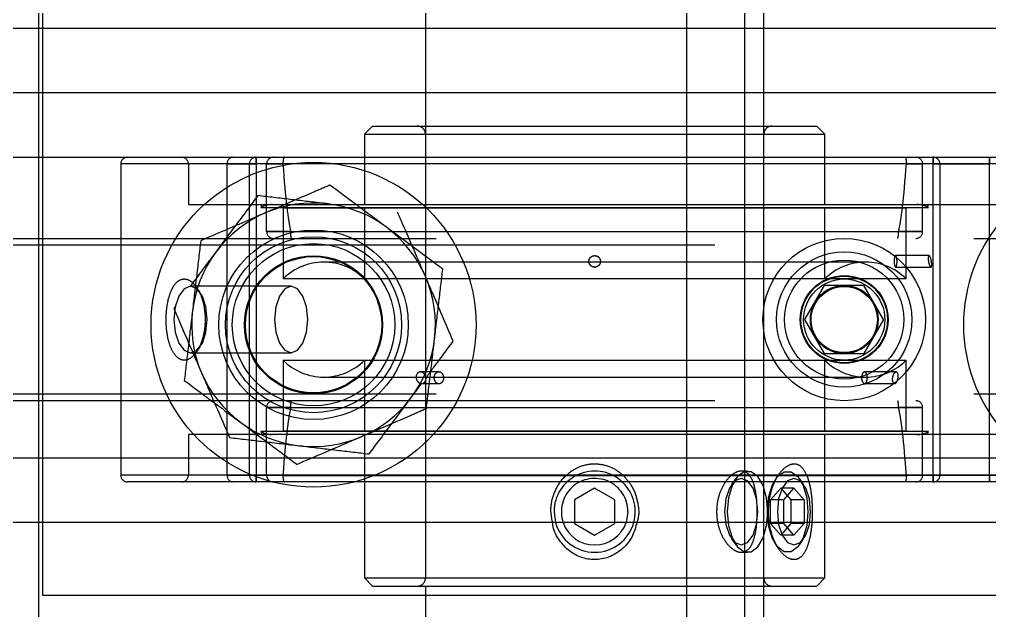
# Model space of a CAD drawing. Header units: metres. Extents: x 0 to 21025, y 0 to 14850.
# Drawn here: x 2041.1 to 2112.7, y 9002 to 9045.7 of the extents above; entities that cross this region are included whole.
import ezdxf

# ---------------------------------------------------------------- set-up
doc = ezdxf.new("R2010")
doc.units = ezdxf.units.M
doc.header["$LTSCALE"] = 25
doc.linetypes.add('HIDDEN2', pattern=[4.7625, 3.175, -1.5875])
for name, color, linetype in [('SL1', 8, 'Continuous'), ('SL4', 4, 'Continuous'), ('ST1', 7, 'HIDDEN2')]:
    doc.layers.add(name, color=color, linetype=linetype)

msp = doc.modelspace()

# ---------------------------------------------------------------- linework, layer by layer
at = {"layer": 'SL1'}
for p, q in [((2094.667, 8531.202), (2094.667, 9454.163)), ((2090.367, 8525.624), (2090.367, 9448.585)), ((2042.517, 9008.519), (2042.517, 9374.249)), ((2042.517, 8985.321), (2042.517, 9008.519))]:
    msp.add_line(p, q, dxfattribs=at)
at = {"layer": 'SL4'}
for p, q in [((2251.996, 9045.026), (1961.996, 9045.026)), ((2248.996, 9040.269), (1957.238, 9040.269)), ((2215.019, 9035.506), (1988.496, 9035.506)), ((2099.097, 9023.519), (2100.547, 9026.029)), ((2103.445, 9026.029), (2100.547, 9026.029)), ((2104.894, 9023.519), (2103.445, 9026.029)), ((2100.547, 9021.009), (2099.097, 9023.519)), ((2104.894, 9023.519), (2103.445, 9021.009)), ((2100.547, 9021.009), (2103.445, 9021.009)), ((2248.996, 9013.276), (1957.238, 9013.276)), ((2248.821, 9008.519), (1961.996, 9008.519)), ((2042.802, 9003.134), (2042.802, 9008.519)), ((2066.564, 9008.519), (2066.564, 9004.419)), ((2082.064, 9008.519), (2082.064, 9008.453)), ((2082.064, 9008.453), (2083.564, 9007.587)), ((2083.564, 9007.587), (2085.064, 9008.453)), ((2085.064, 9008.453), (2085.064, 9008.519)), ((2100.564, 9004.419), (2100.564, 9008.519)), ((2066.564, 9004.419), (2067.164, 9003.819)), ((2066.564, 9004.419), (2100.564, 9004.419)), ((2099.964, 9003.819), (2100.564, 9004.419)), ((2067.164, 9003.819), (2099.964, 9003.819)), ((2071.064, 9003.819), (2071.064, 9000.884)), ((2096.064, 9000.884), (2096.064, 9003.819)), ((2071.064, 9003.134), (2042.802, 9003.134)), ((2142.802, 9003.134), (2096.064, 9003.134))]:
    msp.add_line(p, q, dxfattribs=at)
for radius in [6, 5, 4.4]:
    msp.add_circle((2101.996, 9023.519), radius, dxfattribs=at)
for centre, radius, start, end in [((2101.996, 9023.519), 2.51, 90, 150), ((2101.996, 9023.519), 2.51, 30, 90), ((2101.996, 9023.519), 2.51, 150, 210), ((2101.996, 9023.519), 2.51, 330, 30), ((2101.996, 9023.519), 2.51, 210, 270), ((2101.996, 9023.519), 2.51, 270, 330), ((2083.564, 9009.319), 3, 195.46601, 344.53399), ((2083.564, 9009.319), 2.459, 198.98791, 341.01209)]:
    msp.add_arc(centre, radius, start, end, dxfattribs=at)
msp.add_open_spline([(2086.675, 9008.519), (2086.593, 9008.193), (2086.409, 9007.459), (2085.668, 9006.54), (2084.662, 9005.911), (2083.572, 9005.716), (2082.559, 9005.897), (2081.661, 9006.388), (2080.946, 9007.171), (2080.517, 9007.926), (2080.467, 9008.413), (2080.456, 9008.519)], degree=3, knots=[0, 0, 0, 0, 0.111202, 0.25077, 0.382599, 0.501592, 0.61112, 0.720329, 0.837079, 0.964836, 1, 1, 1, 1], dxfattribs=at)
at = {"layer": 'ST1'}
for p, q in [((2042.802, 9008.519), (2042.802, 9153.134)), ((2071.064, 9095.384), (2071.064, 9003.819)), ((2096.064, 9003.819), (2096.064, 9095.384)), ((2248.996, 9045.026), (1961.996, 9045.026)), ((2067.164, 9037.819), (2066.564, 9037.219)), ((2067.164, 9037.819), (2099.964, 9037.819)), ((2100.564, 9037.219), (2099.964, 9037.819)), ((2066.564, 9037.219), (2100.564, 9037.219)), ((2066.564, 9037.219), (2066.564, 9032.019)), ((2071.064, 9037.219), (2071.064, 9004.419)), ((2096.064, 9004.419), (2096.064, 9037.219)), ((2100.564, 9032.019), (2100.564, 9037.219)), ((2251.996, 9035.506), (1951.996, 9035.506)), ((2049.064, 9035.519), (2056.812, 9035.519)), ((2056.812, 9035.519), (2058.564, 9035.519)), ((2058.564, 9035.519), (2058.564, 9035.019)), ((2058.564, 9035.519), (2059.839, 9035.519)), ((2058.564, 9035.019), (2058.564, 9035.519)), ((2059.839, 9035.519), (2060.657, 9035.519)), ((2060.657, 9035.519), (2106.472, 9035.519)), ((2106.472, 9035.519), (2107.289, 9035.519)), ((2107.289, 9035.519), (2108.564, 9035.519)), ((2108.564, 9035.519), (2108.564, 9035.019)), ((2108.564, 9035.519), (2112.714, 9035.519)), ((2108.564, 9035.019), (2108.564, 9035.519)), ((2112.714, 9035.519), (2112.714, 9035.019)), ((2112.714, 9035.519), (2145.064, 9035.519)), ((2112.714, 9035.019), (2112.714, 9035.519)), ((2048.564, 9035.019), (2048.564, 9012.019)), ((2056.425, 9035.019), (2048.613, 9035.019)), ((2113.564, 9035.019), (2053.564, 9035.019)), ((2053.564, 9035.019), (2053.564, 9032.019)), ((2058.064, 9035.019), (2056.425, 9035.019)), ((2056.425, 9012.019), (2056.425, 9035.019)), ((2056.425, 9035.019), (2058.064, 9035.019)), ((2058.064, 9012.019), (2058.064, 9035.019)), ((2058.064, 9035.019), (2058.564, 9035.019)), ((2058.564, 9035.019), (2058.064, 9035.019)), ((2058.564, 9035.019), (2058.564, 9012.019)), ((2059.339, 9035.019), (2058.564, 9035.019)), ((2059.339, 9030.019), (2059.339, 9035.019)), ((2060.542, 9035.019), (2059.339, 9035.019)), ((2059.339, 9035.019), (2060.542, 9035.019)), ((2060.541, 9035.035), (2060.542, 9035.019)), ((2106.587, 9035.035), (2060.541, 9035.035)), ((2106.586, 9035.019), (2106.587, 9035.035)), ((2107.789, 9035.019), (2106.586, 9035.019)), ((2106.586, 9035.019), (2107.789, 9035.019)), ((2107.789, 9030.019), (2107.789, 9035.019)), ((2108.564, 9035.019), (2107.789, 9035.019)), ((2108.564, 9012.019), (2108.564, 9035.019)), ((2108.564, 9035.019), (2109.064, 9035.019)), ((2109.064, 9035.019), (2108.564, 9035.019)), ((2109.064, 9035.019), (2109.064, 9012.019)), ((2112.714, 9035.019), (2109.064, 9035.019)), ((2109.064, 9035.019), (2112.714, 9035.019)), ((2112.714, 9012.019), (2112.714, 9035.019)), ((2145.064, 9035.019), (2112.714, 9035.019)), ((2053.564, 9032.019), (2083.564, 9032.019)), ((2083.564, 9032.019), (2113.564, 9032.019)), ((2058.917, 9031.796), (2108.211, 9031.796)), ((2060.554, 9031.769), (2106.575, 9031.769)), ((2060.554, 9031.769), (2060.554, 9026.524)), ((2066.564, 9031.769), (2066.564, 9026.524)), ((2100.564, 9026.524), (2100.564, 9031.769)), ((2106.575, 9026.524), (2106.575, 9031.769)), ((2059.339, 9030.019), (2061.119, 9030.019)), ((2061.119, 9030.019), (2059.339, 9030.019)), ((2061.119, 9030.019), (2061.117, 9030.035)), ((2061.117, 9030.035), (2106.011, 9030.035)), ((2106.011, 9030.035), (2106.009, 9030.019)), ((2106.009, 9030.019), (2107.789, 9030.019)), ((2107.789, 9030.019), (2106.009, 9030.019)), ((1992.496, 9029.519), (2211.496, 9029.519)), ((2211.496, 9029.019), (1992.496, 9029.019)), ((2103.569, 9027.769), (2063.559, 9027.769)), ((2083.854, 9028.127), (2083.771, 9028.185)), ((2108.261, 9028.244), (2105.79, 9028.244)), ((2083.564, 9027.394), (2083.623, 9027.404)), ((2105.791, 9027.394), (2108.397, 9027.394)), ((2106.575, 9026.524), (2060.554, 9026.524)), ((2061.148, 9025.977), (2053.722, 9025.977)), ((2054.432, 9025.526), (2054.156, 9025.916)), ((2052.629, 9024.543), (2052.48, 9024.344)), ((2054.147, 9021.108), (2054.432, 9021.511)), ((2053.722, 9021.06), (2061.148, 9021.06)), ((2060.554, 9020.513), (2106.575, 9020.513)), ((2060.554, 9020.513), (2060.554, 9015.269)), ((2066.564, 9020.513), (2066.564, 9015.269)), ((2100.564, 9015.269), (2100.564, 9020.513)), ((2106.575, 9015.269), (2106.575, 9020.513)), ((2063.559, 9019.269), (2103.569, 9019.269)), ((2072.059, 9019.644), (2070.71, 9019.644)), ((2105.828, 9019.644), (2103.492, 9019.644)), ((2070.781, 9018.794), (2072.059, 9018.794)), ((2103.492, 9018.794), (2105.706, 9018.794)), ((1992.496, 9018.019), (2211.496, 9018.019)), ((2211.496, 9017.519), (1992.496, 9017.519)), ((2061.119, 9017.019), (2059.339, 9017.019)), ((2059.339, 9012.019), (2059.339, 9017.019)), ((2059.339, 9017.019), (2061.119, 9017.019)), ((2061.117, 9017.002), (2061.119, 9017.019)), ((2106.011, 9017.002), (2061.117, 9017.002)), ((2107.789, 9017.019), (2106.009, 9017.019)), ((2106.009, 9017.019), (2106.011, 9017.002)), ((2106.009, 9017.019), (2107.789, 9017.019)), ((2107.789, 9012.019), (2107.789, 9017.019)), ((2113.564, 9015.019), (2053.564, 9015.019)), ((2053.564, 9015.019), (2053.564, 9012.019)), ((2108.211, 9015.241), (2058.917, 9015.241)), ((2106.575, 9015.269), (2060.554, 9015.269)), ((2066.564, 9015.019), (2066.564, 9008.519)), ((2100.564, 9008.519), (2100.564, 9015.019)), ((2251.996, 9013.276), (1957.238, 9013.276)), ((2056.425, 9012.019), (2048.613, 9012.019)), ((2113.564, 9012.019), (2053.564, 9012.019)), ((2056.425, 9012.019), (2058.064, 9012.019)), ((2058.064, 9012.019), (2056.425, 9012.019)), ((2058.064, 9012.019), (2058.564, 9012.019)), ((2058.564, 9012.019), (2058.064, 9012.019)), ((2058.564, 9012.019), (2059.339, 9012.019)), ((2058.564, 9012.019), (2058.564, 9011.519)), ((2058.564, 9011.519), (2058.564, 9012.019)), ((2059.339, 9012.019), (2060.542, 9012.019)), ((2060.542, 9012.019), (2059.339, 9012.019)), ((2060.542, 9012.019), (2060.541, 9012.002)), ((2060.541, 9012.002), (2106.587, 9012.002)), ((2094.858, 9012.319), (2094.386, 9012.319)), ((2097.186, 9012.099), (2096.952, 9011.768)), ((2106.586, 9012.019), (2107.789, 9012.019)), ((2106.587, 9012.002), (2106.586, 9012.019)), ((2107.789, 9012.019), (2106.586, 9012.019)), ((2107.789, 9012.019), (2108.564, 9012.019)), ((2108.564, 9012.019), (2108.564, 9011.519)), ((2108.564, 9012.019), (2109.064, 9012.019)), ((2109.064, 9012.019), (2108.564, 9012.019)), ((2108.564, 9011.519), (2108.564, 9012.019)), ((2109.064, 9012.019), (2112.714, 9012.019)), ((2112.714, 9012.019), (2109.064, 9012.019)), ((2112.714, 9012.019), (2112.714, 9011.519)), ((2112.714, 9012.019), (2145.064, 9012.019)), ((2112.714, 9011.519), (2112.714, 9012.019)), ((2056.812, 9011.519), (2049.064, 9011.519)), ((2058.564, 9011.519), (2056.812, 9011.519)), ((2059.839, 9011.519), (2058.564, 9011.519)), ((2060.657, 9011.519), (2059.839, 9011.519)), ((2106.472, 9011.519), (2060.657, 9011.519)), ((2093.992, 9011.768), (2093.68, 9011.326)), ((2098.996, 9011.326), (2098.684, 9011.768)), ((2107.289, 9011.519), (2106.472, 9011.519)), ((2108.564, 9011.519), (2107.289, 9011.519)), ((2112.714, 9011.519), (2108.564, 9011.519)), ((2145.064, 9011.519), (2112.714, 9011.519)), ((2083.564, 9011.051), (2082.064, 9010.185)), ((2085.064, 9010.185), (2083.564, 9011.051)), ((2096.562, 9010.185), (2097.312, 9011.051)), ((2097.312, 9011.051), (2098.062, 9010.185)), ((2098.287, 9011.051), (2097.312, 9011.051)), ((2097.537, 9010.185), (2098.287, 9011.051)), ((2098.287, 9011.051), (2099.037, 9010.185)), ((2082.064, 9010.185), (2082.064, 9008.519)), ((2085.064, 9008.519), (2085.064, 9010.185)), ((2097.537, 9010.185), (2096.562, 9010.185)), ((2096.562, 9008.453), (2096.562, 9010.185)), ((2097.537, 9008.453), (2097.537, 9010.185)), ((2099.037, 9010.185), (2098.062, 9010.185)), ((2098.062, 9010.185), (2098.062, 9008.453)), ((2099.037, 9010.185), (2099.037, 9008.453)), ((2080.564, 9009.319), (2080.673, 9008.519)), ((2086.023, 9009.319), (2085.889, 9008.519)), ((2097.537, 9008.453), (2096.562, 9008.453)), ((2097.312, 9007.587), (2096.562, 9008.453)), ((2098.062, 9008.453), (2097.312, 9007.587)), ((2098.287, 9007.587), (2097.537, 9008.453)), ((2099.037, 9008.453), (2098.062, 9008.453)), ((2099.037, 9008.453), (2098.287, 9007.587)), ((2098.287, 9007.587), (2097.312, 9007.587)), ((2093.68, 9007.311), (2093.992, 9006.869)), ((2096.952, 9006.869), (2097.188, 9006.535)), ((2098.684, 9006.869), (2098.996, 9007.311)), ((2094.382, 9006.319), (2094.858, 9006.319)), ((2096.064, 9003.134), (2071.064, 9003.134))]:
    msp.add_line(p, q, dxfattribs=at)
at = {"layer": 'ST1', "flags": 128}
for points in [[(2053.722, 9021.06), (2054.192, 9021.247), (2054.591, 9021.78), (2054.858, 9022.578), (2054.951, 9023.519), (2054.858, 9024.459), (2054.591, 9025.257), (2054.192, 9025.79), (2053.722, 9025.977), (2053.252, 9025.79), (2052.853, 9025.257), (2052.586, 9024.459), (2052.493, 9023.519), (2052.586, 9022.578), (2052.853, 9021.78), (2053.252, 9021.247), (2053.722, 9021.06)], [(2062.378, 9023.519), (2062.284, 9024.459), (2062.018, 9025.257), (2061.619, 9025.79), (2061.148, 9025.977), (2060.678, 9025.79), (2060.279, 9025.257), (2060.013, 9024.459), (2059.919, 9023.519), (2060.013, 9022.578), (2060.279, 9021.78), (2060.678, 9021.247), (2061.148, 9021.06), (2061.619, 9021.247), (2062.018, 9021.78), (2062.284, 9022.578), (2062.378, 9023.519)], [(2096.358, 9009.319), (2096.268, 9010.345), (2096.007, 9011.247), (2095.608, 9011.917), (2095.119, 9012.273), (2094.598, 9012.273), (2094.108, 9011.917), (2093.709, 9011.247), (2093.449, 9010.345), (2093.358, 9009.319), (2093.449, 9008.293), (2093.709, 9007.39), (2094.108, 9006.721), (2094.598, 9006.364), (2095.119, 9006.364), (2095.608, 9006.721), (2096.007, 9007.39), (2096.268, 9008.293), (2096.358, 9009.319)], [(2099.318, 9009.319), (2099.227, 9008.293), (2098.967, 9007.39), (2098.568, 9006.721), (2098.078, 9006.364), (2097.557, 9006.364), (2097.068, 9006.721), (2096.669, 9007.39), (2096.408, 9008.293), (2096.318, 9009.319), (2096.408, 9010.345), (2096.669, 9011.247), (2097.068, 9011.917), (2097.557, 9012.273), (2098.078, 9012.273), (2098.568, 9011.917), (2098.967, 9011.247), (2099.227, 9010.345), (2099.318, 9009.319)], [(2093.16, 9009.319), (2093.254, 9008.378), (2093.52, 9007.58), (2093.919, 9007.047), (2094.389, 9006.86), (2094.86, 9007.047), (2095.259, 9007.58), (2095.525, 9008.378), (2095.619, 9009.319), (2095.525, 9010.259), (2095.259, 9011.057), (2094.86, 9011.59), (2094.389, 9011.777), (2093.919, 9011.59), (2093.52, 9011.057), (2093.254, 9010.259), (2093.16, 9009.319)], [(2097.057, 9009.319), (2097.151, 9008.378), (2097.417, 9007.58), (2097.816, 9007.047), (2098.287, 9006.86), (2098.757, 9007.047), (2099.156, 9007.58), (2099.422, 9008.378), (2099.516, 9009.319), (2099.422, 9010.259), (2099.156, 9011.057), (2098.757, 9011.59), (2098.287, 9011.777), (2097.816, 9011.59), (2097.417, 9011.057), (2097.151, 9010.259), (2097.057, 9009.319)]]:
    msp.add_lwpolyline(points, dxfattribs=at)
at = {"layer": 'ST1'}
for centre, radius in [((2062.802, 9023.134), 12), ((2062.802, 9023.134), 7), ((2062.802, 9023.134), 6.5), ((2062.802, 9023.134), 6), ((2062.802, 9023.134), 5.1), ((2062.802, 9023.134), 5.036), ((2101.996, 9023.519), 4.4), ((2101.996, 9023.519), 3.25), ((2101.996, 9023.519), 3.25), ((2101.996, 9023.519), 3.2), ((2101.996, 9023.519), 3), ((2101.996, 9023.519), 2.5), ((2101.996, 9023.519), 2.446)]:
    msp.add_circle(centre, radius, dxfattribs=at)
for centre, radius, start, end in [((2070.464, 9037.219), 0.6, 0, 90), ((2096.664, 9037.219), 0.6, 90, 180), ((2049.064, 9035.019), 0.5, 90, 180), ((2053.064, 9035.019), 0.5, 0, 90), ((2056.877, 9035.068), 0.455, 98.12626, 186.29276), ((2058.564, 9035.019), 0.5, 90, 180), ((2059.839, 9035.019), 0.5, 90, 180), ((2107.289, 9035.019), 0.5, 0, 90), ((2108.564, 9035.019), 0.5, 0, 90), ((2122.802, 9023.134), 12, 15.42126, 254.73852), ((2062.802, 9023.134), 9, 83.31178, 143.31178), ((2059.758, 9030.319), 1.7, 90, 119.64451), ((2083.564, 9023.519), 26, 160.91788, 161.43593), ((2062.802, 9023.134), 9, 23.31178, 83.31178), ((2107.37, 9030.319), 1.7, 60.35549, 90), ((2083.564, 9023.519), 26, 18.56407, 19.08212), ((2059.839, 9030.019), 0.5, 180, 270), ((2107.289, 9030.019), 0.5, 270, 0), ((2062.802, 9023.134), 9, 143.31178, 203.31178), ((2063.559, 9023.519), 4.25, 90, 135), ((2063.559, 9023.519), 4.25, 45, 90), ((2103.569, 9023.519), 4.25, 90, 135), ((2103.569, 9023.519), 4.25, 45, 90), ((2062.802, 9023.134), 9, 323.31178, 23.31178), ((2063.559, 9023.519), 4.25, 225, 270), ((2063.559, 9023.519), 4.25, 270, 315), ((2103.569, 9023.519), 4.25, 225, 270), ((2103.569, 9023.519), 4.25, 270, 315), ((2062.802, 9023.134), 9, 203.31178, 263.31178), ((2062.802, 9023.134), 9, 263.31178, 323.31178), ((2059.839, 9017.019), 0.5, 90, 180), ((2107.289, 9017.019), 0.5, 0, 90), ((2083.564, 9023.519), 26, 198.56407, 199.08212), ((2059.758, 9016.719), 1.7, 240.35549, 270), ((2107.37, 9016.719), 1.7, 270, 299.64451), ((2083.564, 9023.519), 26, 340.91788, 341.43593), ((2049.064, 9012.019), 0.5, 180, 270), ((2053.064, 9012.019), 0.5, 270, 0), ((2056.877, 9011.969), 0.455, 173.70724, 261.87374), ((2058.564, 9012.019), 0.5, 180, 270), ((2059.839, 9012.019), 0.5, 180, 270), ((2083.564, 9009.319), 3, 344.53399, 180), ((2107.289, 9012.019), 0.5, 270, 0), ((2108.564, 9012.019), 0.5, 270, 0), ((2083.564, 9009.319), 2.459, 0, 198.98791), ((2070.464, 9004.419), 0.6, 270, 0), ((2096.664, 9004.419), 0.6, 180, 270)]:
    msp.add_arc(centre, radius, start, end, dxfattribs=at)
for centre, start_param, end_param in [((2061.379, 9091.961), 2.718733, 3.012905), ((2105.749, 9091.961), 3.27028, 3.564453), ((2061.379, 8955.076), 0.128688, 0.42286), ((2105.749, 8955.076), 5.860325, 6.154498)]:
    msp.add_ellipse(centre, major_axis=(0, 62.443), ratio=0.03267, start_param=start_param, end_param=end_param, dxfattribs=at)
for points, knots in [([(2060.657, 9035.519), (2060.656, 9035.519), (2060.647, 9035.518), (2060.625, 9035.508), (2060.594, 9035.454), (2060.565, 9035.345), (2060.546, 9035.2), (2060.543, 9035.09), (2060.541, 9035.035)], [0, 0, 0, 0, 0.00841, 0.140315, 0.359805, 0.574575, 0.787251, 1, 1, 1, 1]), ([(2106.472, 9035.519), (2106.472, 9035.519), (2106.481, 9035.518), (2106.503, 9035.508), (2106.535, 9035.454), (2106.563, 9035.345), (2106.582, 9035.2), (2106.585, 9035.09), (2106.587, 9035.035)], [0, 0, 0, 0, 0.00841, 0.140315, 0.359805, 0.574575, 0.787251, 1, 1, 1, 1]), ([(2064.012, 9033.455), (2063.611, 9033.283), (2062.056, 9032.612), (2060.44, 9031.916), (2059.24, 9031.399)], [0, 0, 0, 0, 0.257551, 1, 1, 1, 1]), ([(2068.179, 9030.351), (2068.08, 9030.424), (2067.332, 9030.982), (2065.922, 9032.032), (2064.653, 9032.978), (2064.012, 9033.455)], [0, 0, 0, 0, 0.07009, 0.530784, 1, 1, 1, 1]), ([(2058.689, 9032.678), (2058.185, 9032.001), (2057.167, 9030.635), (2056.115, 9029.223), (2055.585, 9028.511)], [0, 0, 0, 0, 0.495458, 1, 1, 1, 1]), ([(2063.85, 9032.072), (2063.728, 9032.087), (2062.801, 9032.195), (2061.055, 9032.4), (2059.482, 9032.584), (2058.689, 9032.678)], [0, 0, 0, 0, 0.07009, 0.530784, 1, 1, 1, 1]), ([(2059.24, 9031.399), (2058.806, 9031.212), (2057.191, 9030.516), (2055.618, 9029.838), (2054.468, 9029.343)], [0, 0, 0, 0, 0.268634, 1, 1, 1, 1]), ([(2071.067, 9026.695), (2070.508, 9027.993), (2069.811, 9029.609), (2069.142, 9031.162), (2069.011, 9031.467)], [0, 0, 0, 0, 0.803647, 1, 1, 1, 1]), ([(2061.185, 9029.519), (2061.176, 9029.526), (2061.159, 9029.54), (2061.138, 9029.655), (2061.123, 9029.821), (2061.121, 9029.953), (2061.119, 9030.019)], [0, 0, 0, 0, 0.25, 0.5, 0.75, 1, 1, 1, 1]), ([(2072.346, 9027.246), (2071.669, 9027.75), (2070.303, 9028.768), (2068.891, 9029.82), (2068.179, 9030.351)], [0, 0, 0, 0, 0.495458, 1, 1, 1, 1]), ([(2105.944, 9029.519), (2105.952, 9029.526), (2105.969, 9029.54), (2105.99, 9029.655), (2106.006, 9029.821), (2106.008, 9029.953), (2106.009, 9030.019)], [0, 0, 0, 0, 0.25, 0.5, 0.75, 1, 1, 1, 1]), ([(2054.468, 9029.343), (2054.37, 9028.504), (2054.171, 9026.813), (2053.966, 9025.064), (2053.863, 9024.182)], [0, 0, 0, 0, 0.495458, 1, 1, 1, 1]), ([(2055.585, 9028.511), (2055.511, 9028.412), (2054.954, 9027.664), (2054.311, 9026.802), (2053.763, 9026.066), (2053.685, 9025.961)], [0, 0, 0, 0, 0.115411, 0.8739951, 1, 1, 1, 1]), ([(2083.799, 9028.173), (2083.757, 9028.195), (2083.673, 9028.24), (2083.528, 9028.25), (2083.389, 9028.215), (2083.269, 9028.135), (2083.181, 9028.021), (2083.136, 9027.883), (2083.139, 9027.737), (2083.19, 9027.599), (2083.286, 9027.487), (2083.412, 9027.413), (2083.555, 9027.386), (2083.697, 9027.407), (2083.825, 9027.473), (2083.924, 9027.577), (2083.983, 9027.709), (2083.996, 9027.855), (2083.959, 9027.997), (2083.887, 9028.106), (2083.823, 9028.154), (2083.799, 9028.173)], [0, 0, 0, 0, 0.052844, 0.1057, 0.158311, 0.211029, 0.264269, 0.318229, 0.372799, 0.427598, 0.482131, 0.536024, 0.589192, 0.641877, 0.694517, 0.747562, 0.801289, 0.855692, 0.910468, 0.96514, 1, 1, 1, 1]), ([(2105.791, 9027.394), (2105.778, 9027.398), (2105.753, 9027.408), (2105.719, 9027.481), (2105.693, 9027.589), (2105.677, 9027.724), (2105.675, 9027.869), (2105.687, 9028.008), (2105.71, 9028.126), (2105.742, 9028.21), (2105.779, 9028.249), (2105.816, 9028.24), (2105.85, 9028.183), (2105.876, 9028.086), (2105.893, 9027.958), (2105.899, 9027.814), (2105.892, 9027.671), (2105.875, 9027.544), (2105.848, 9027.449), (2105.818, 9027.4), (2105.798, 9027.395), (2105.791, 9027.394)], [0, 0, 0, 0, 0.053682, 0.107365, 0.161053, 0.214745, 0.26843, 0.322109, 0.375792, 0.429482, 0.483172, 0.536855, 0.590534, 0.644219, 0.697911, 0.751599, 0.805279, 0.85896, 0.912648, 0.96634, 1, 1, 1, 1]), ([(2108.2, 9028.093), (2108.204, 9028.126), (2108.211, 9028.193), (2108.238, 9028.243), (2108.275, 9028.248), (2108.317, 9028.204), (2108.361, 9028.119), (2108.401, 9028), (2108.434, 9027.859), (2108.455, 9027.713), (2108.461, 9027.578), (2108.452, 9027.472), (2108.429, 9027.405), (2108.395, 9027.386), (2108.354, 9027.415), (2108.31, 9027.488), (2108.268, 9027.597), (2108.233, 9027.733), (2108.208, 9027.879), (2108.198, 9028.004), (2108.2, 9028.068), (2108.2, 9028.093)], [0, 0, 0, 0, 0.053327, 0.106675, 0.159562, 0.212158, 0.264937, 0.31829, 0.372366, 0.427006, 0.481794, 0.536241, 0.590011, 0.643076, 0.69572, 0.748399, 0.801543, 0.85539, 0.909882, 0.964677, 1, 1, 1, 1]), ([(2071.74, 9022.085), (2071.755, 9022.208), (2071.863, 9023.134), (2072.068, 9024.881), (2072.253, 9026.453), (2072.346, 9027.246)], [0, 0, 0, 0, 0.07009, 0.530784, 1, 1, 1, 1]), ([(2052.274, 9025.611), (2052.194, 9025.381), (2052.021, 9024.886), (2051.904, 9023.928), (2051.917, 9022.885), (2052.082, 9021.899), (2052.385, 9021.109), (2052.798, 9020.616), (2053.271, 9020.464), (2053.754, 9020.643), (2054.198, 9021.119), (2054.556, 9021.851), (2054.779, 9022.782), (2054.822, 9023.819), (2054.666, 9024.839), (2054.333, 9025.704), (2053.88, 9026.3), (2053.383, 9026.562), (2052.91, 9026.483), (2052.531, 9026.14), (2052.351, 9025.77), (2052.274, 9025.611)], [0, 0, 0, 0, 0.047292, 0.102091, 0.158296, 0.214989, 0.271005, 0.325251, 0.37727, 0.427786, 0.478331, 0.530322, 0.584384, 0.640206, 0.696866, 0.753228, 0.808134, 0.860843, 0.911693, 0.962052, 1, 1, 1, 1]), ([(2073.123, 9021.923), (2072.594, 9023.151), (2071.916, 9024.725), (2071.22, 9026.339), (2071.067, 9026.695)], [0, 0, 0, 0, 0.779636, 1, 1, 1, 1]), ([(2052.48, 9024.344), (2052.611, 9024.039), (2053.281, 9022.486), (2053.977, 9020.87), (2054.536, 9019.572)], [0, 0, 0, 0, 0.196353, 1, 1, 1, 1]), ([(2053.863, 9024.182), (2053.849, 9024.059), (2053.74, 9023.133), (2053.535, 9021.386), (2053.351, 9019.814), (2053.258, 9019.021)], [0, 0, 0, 0, 0.07009, 0.530784, 1, 1, 1, 1]), ([(2071.108, 9019.218), (2071.3, 9019.477), (2071.985, 9020.395), (2072.647, 9021.284), (2073.123, 9021.923)], [0, 0, 0, 0, 0.28131, 1, 1, 1, 1]), ([(2071.135, 9016.925), (2071.234, 9017.763), (2071.432, 9019.454), (2071.637, 9021.203), (2071.74, 9022.085)], [0, 0, 0, 0, 0.495458, 1, 1, 1, 1]), ([(2053.258, 9019.021), (2053.934, 9018.517), (2055.3, 9017.499), (2056.712, 9016.447), (2057.425, 9015.916)], [0, 0, 0, 0, 0.495458, 1, 1, 1, 1]), ([(2054.536, 9019.572), (2054.69, 9019.216), (2055.385, 9017.602), (2056.064, 9016.027), (2056.593, 9014.8)], [0, 0, 0, 0, 0.2203639, 1, 1, 1, 1]), ([(2071.105, 9019.275), (2071.111, 9019.226), (2071.121, 9019.129), (2071.083, 9018.992), (2071.009, 9018.881), (2070.904, 9018.81), (2070.782, 9018.786), (2070.657, 9018.809), (2070.542, 9018.878), (2070.449, 9018.984), (2070.389, 9019.117), (2070.368, 9019.263), (2070.39, 9019.405), (2070.454, 9019.525), (2070.551, 9019.61), (2070.669, 9019.649), (2070.794, 9019.64), (2070.914, 9019.585), (2071.014, 9019.489), (2071.078, 9019.379), (2071.098, 9019.304), (2071.105, 9019.275)], [0, 0, 0, 0, 0.054736, 0.109478, 0.16399, 0.217847, 0.270979, 0.323642, 0.376288, 0.429367, 0.483144, 0.537587, 0.592374, 0.64702, 0.701097, 0.754439, 0.80721, 0.859817, 0.912724, 0.966267, 1, 1, 1, 1]), ([(2072.059, 9018.794), (2072.018, 9018.798), (2071.935, 9018.808), (2071.825, 9018.881), (2071.742, 9018.989), (2071.695, 9019.124), (2071.688, 9019.269), (2071.723, 9019.408), (2071.796, 9019.526), (2071.899, 9019.61), (2072.019, 9019.649), (2072.145, 9019.64), (2072.262, 9019.583), (2072.356, 9019.486), (2072.416, 9019.358), (2072.436, 9019.214), (2072.413, 9019.071), (2072.351, 9018.944), (2072.255, 9018.849), (2072.152, 9018.8), (2072.085, 9018.795), (2072.059, 9018.794)], [0, 0, 0, 0, 0.053682, 0.107365, 0.161053, 0.214745, 0.26843, 0.322109, 0.375792, 0.429482, 0.483172, 0.536855, 0.590534, 0.644219, 0.697911, 0.751599, 0.805279, 0.85896, 0.912648, 0.96634, 1, 1, 1, 1]), ([(2103.492, 9018.794), (2103.468, 9018.798), (2103.42, 9018.808), (2103.355, 9018.881), (2103.306, 9018.989), (2103.277, 9019.124), (2103.273, 9019.269), (2103.294, 9019.408), (2103.338, 9019.526), (2103.398, 9019.61), (2103.469, 9019.649), (2103.541, 9019.64), (2103.608, 9019.583), (2103.66, 9019.486), (2103.694, 9019.358), (2103.705, 9019.214), (2103.692, 9019.071), (2103.657, 9018.944), (2103.604, 9018.849), (2103.545, 9018.8), (2103.507, 9018.795), (2103.492, 9018.794)], [0, 0, 0, 0, 0.0536825, 0.1073648, 0.1610528, 0.2147445, 0.2684301, 0.3221091, 0.3757915, 0.4294819, 0.4831724, 0.536855, 0.590534, 0.6442193, 0.6979111, 0.7515992, 0.8052795, 0.8589598, 0.912648, 0.9663397, 1, 1, 1, 1]), ([(2105.718, 9019.589), (2105.742, 9019.608), (2105.791, 9019.647), (2105.863, 9019.646), (2105.925, 9019.601), (2105.969, 9019.513), (2105.991, 9019.393), (2105.988, 9019.252), (2105.96, 9019.106), (2105.91, 9018.972), (2105.843, 9018.867), (2105.768, 9018.803), (2105.694, 9018.786), (2105.628, 9018.817), (2105.578, 9018.893), (2105.548, 9019.004), (2105.543, 9019.14), (2105.564, 9019.287), (2105.608, 9019.426), (2105.662, 9019.529), (2105.702, 9019.572), (2105.718, 9019.589)], [0, 0, 0, 0, 0.052764, 0.105537, 0.158138, 0.210944, 0.264331, 0.318437, 0.373091, 0.427875, 0.482301, 0.536036, 0.589068, 0.641695, 0.694383, 0.747562, 0.801454, 0.85598, 0.910778, 0.965356, 1, 1, 1, 1]), ([(2070.019, 9017.756), (2070.092, 9017.855), (2070.352, 9018.203), (2070.609, 9018.549), (2070.793, 9018.796)], [0, 0, 0, 0, 0.284044, 1, 1, 1, 1]), ([(2066.914, 9013.59), (2067.418, 9014.266), (2068.436, 9015.632), (2069.488, 9017.044), (2070.019, 9017.756)], [0, 0, 0, 0, 0.495458, 1, 1, 1, 1]), ([(2061.119, 9017.019), (2061.12, 9017.084), (2061.123, 9017.215), (2061.138, 9017.38), (2061.159, 9017.496), (2061.176, 9017.511), (2061.184, 9017.519)], [0, 0, 0, 0, 0.25, 0.5, 0.75, 1, 1, 1, 1]), ([(2071.135, 9016.925), (2070.735, 9016.752), (2069.179, 9016.082), (2067.563, 9015.385), (2066.363, 9014.868)], [0, 0, 0, 0, 0.2575513, 1, 1, 1, 1]), ([(2106.009, 9017.019), (2106.008, 9017.084), (2106.006, 9017.215), (2105.991, 9017.38), (2105.969, 9017.496), (2105.953, 9017.511), (2105.944, 9017.519)], [0, 0, 0, 0, 0.25, 0.5, 0.75, 1, 1, 1, 1]), ([(2057.425, 9015.916), (2057.523, 9015.843), (2058.271, 9015.286), (2059.681, 9014.235), (2060.951, 9013.289), (2061.591, 9012.812)], [0, 0, 0, 0, 0.07009, 0.530784, 1, 1, 1, 1]), ([(2056.593, 9014.8), (2057.431, 9014.702), (2059.122, 9014.503), (2060.871, 9014.298), (2061.753, 9014.195)], [0, 0, 0, 0, 0.495458, 1, 1, 1, 1]), ([(2066.363, 9014.868), (2065.929, 9014.681), (2064.314, 9013.985), (2062.741, 9013.308), (2061.591, 9012.812)], [0, 0, 0, 0, 0.2686336, 1, 1, 1, 1]), ([(2061.753, 9014.195), (2061.876, 9014.18), (2062.802, 9014.072), (2064.549, 9013.867), (2066.121, 9013.683), (2066.914, 9013.59)], [0, 0, 0, 0, 0.07009, 0.530784, 1, 1, 1, 1]), ([(2080.456, 9008.519), (2080.397, 9008.82), (2080.259, 9009.538), (2080.518, 9010.694), (2081.15, 9011.788), (2082.099, 9012.557), (2083.183, 9012.901), (2084.23, 9012.838), (2085.099, 9012.491), (2085.538, 9012.109), (2085.733, 9011.94)], [0, 0, 0, 0, 0.107244, 0.255886, 0.404271, 0.546974, 0.677281, 0.795275, 0.909449, 1, 1, 1, 1]), ([(2098.013, 9012.811), (2097.829, 9012.711), (2097.467, 9012.515), (2096.969, 9011.814), (2096.579, 9010.878), (2096.371, 9009.709), (2096.421, 9008.445), (2096.743, 9007.263), (2097.267, 9006.344), (2097.867, 9005.823), (2098.42, 9005.729), (2098.875, 9005.991), (2099.228, 9006.556), (2099.483, 9007.405), (2099.627, 9008.505), (2099.649, 9009.754), (2099.534, 9010.986), (2099.27, 9012.016), (2098.861, 9012.68), (2098.411, 9012.903), (2098.119, 9012.836), (2098.013, 9012.811)], [0, 0, 0, 0, 0.04953, 0.097263, 0.149461, 0.206091, 0.265343, 0.325187, 0.383771, 0.43836, 0.487481, 0.533462, 0.580261, 0.63082, 0.686048, 0.74465, 0.804481, 0.863764, 0.920056, 0.970995, 1, 1, 1, 1]), ([(2060.541, 9012.002), (2060.543, 9011.947), (2060.546, 9011.837), (2060.565, 9011.692), (2060.594, 9011.583), (2060.625, 9011.529), (2060.647, 9011.519), (2060.656, 9011.519), (2060.657, 9011.519)], [0, 0, 0, 0, 0.212749, 0.425425, 0.640195, 0.859685, 0.99159, 1, 1, 1, 1]), ([(2085.733, 9011.94), (2085.951, 9011.683), (2086.426, 9011.123), (2086.774, 9010.017), (2086.872, 9009.083), (2086.705, 9008.604), (2086.675, 9008.519)], [0, 0, 0, 0, 0.271439, 0.5906373, 0.9270519, 1, 1, 1, 1]), ([(2095.573, 9009.319), (2095.564, 9008.987), (2095.546, 9008.323), (2095.394, 9007.436), (2095.132, 9006.749), (2094.74, 9006.345), (2094.245, 9006.278), (2093.704, 9006.544), (2093.185, 9007.109), (2092.771, 9007.925), (2092.552, 9008.904), (2092.577, 9009.921), (2092.83, 9010.86), (2093.262, 9011.636), (2093.798, 9012.165), (2094.345, 9012.373), (2094.818, 9012.24), (2095.182, 9011.793), (2095.425, 9011.073), (2095.553, 9010.204), (2095.567, 9009.591), (2095.573, 9009.319)], [0, 0, 0, 0, 0.052628, 0.10522, 0.158773, 0.212997, 0.266197, 0.318318, 0.370893, 0.424779, 0.478873, 0.531644, 0.583647, 0.636606, 0.690767, 0.74453, 0.796954, 0.849149, 0.902518, 0.956758, 1, 1, 1, 1]), ([(2106.587, 9012.002), (2106.585, 9011.947), (2106.582, 9011.837), (2106.563, 9011.692), (2106.535, 9011.583), (2106.503, 9011.529), (2106.481, 9011.519), (2106.472, 9011.519), (2106.472, 9011.519)], [0, 0, 0, 0, 0.212749, 0.425425, 0.640195, 0.859685, 0.99159, 1, 1, 1, 1])]:
    msp.add_open_spline(points, degree=3, knots=knots, dxfattribs=at)

doc.saveas('drawing.dxf')
